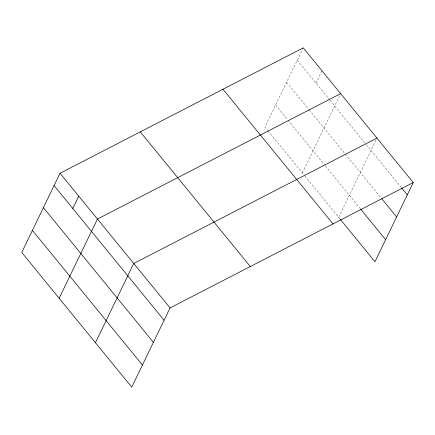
<?xml version="1.0" encoding="UTF-8"?>
<svg xmlns="http://www.w3.org/2000/svg" width="435" height="435" viewBox="0 0 435 435"><rect width="100%" height="100%" fill="white"/><g stroke="black" fill="none" stroke-linecap="round" stroke-linejoin="round"><path stroke-width="0.33" stroke-dasharray="2.17 1.63" d="M303.244 47.861L264.948 127.08L267.498 130.201M315.979 83.096L321.943 70.758M302.352 172.869L340.36 94.237M338.653 217.31L376.666 138.678M297.279 60.199L329.583 99.745M330.007 100.267L365.857 144.159M366.286 144.681L401.304 187.556M286.611 82.269L308.714 109.326M309.138 109.848L381.239 198.121M275.621 105.009L287.519 119.576M287.943 120.098L324.978 165.436M325.407 165.958L360.425 208.833M267.927 130.723L304.489 175.479M304.913 176.006L339.936 218.876"/><path stroke-width="0.65" d="M60.046 173.25L21.75 252.463L131.756 387.139L170.052 307.92L413.25 182.537L303.244 47.861L60.046 173.25L170.052 307.92M72.781 208.485L78.746 196.142M59.149 298.252L97.445 219.039L340.648 93.65M95.455 342.698L133.746 263.479L376.949 138.091M413.25 182.537L374.954 261.75L340.36 219.403M401.733 188.078L407.285 194.875M381.669 198.643L396.617 216.945M360.854 209.355L385.622 239.68M222.986 89.24L332.992 223.911M140.298 131.87L250.304 266.546M54.081 185.587L164.087 320.258M43.413 207.658L153.414 342.329M32.418 230.398L142.424 365.068"/></g></svg>
